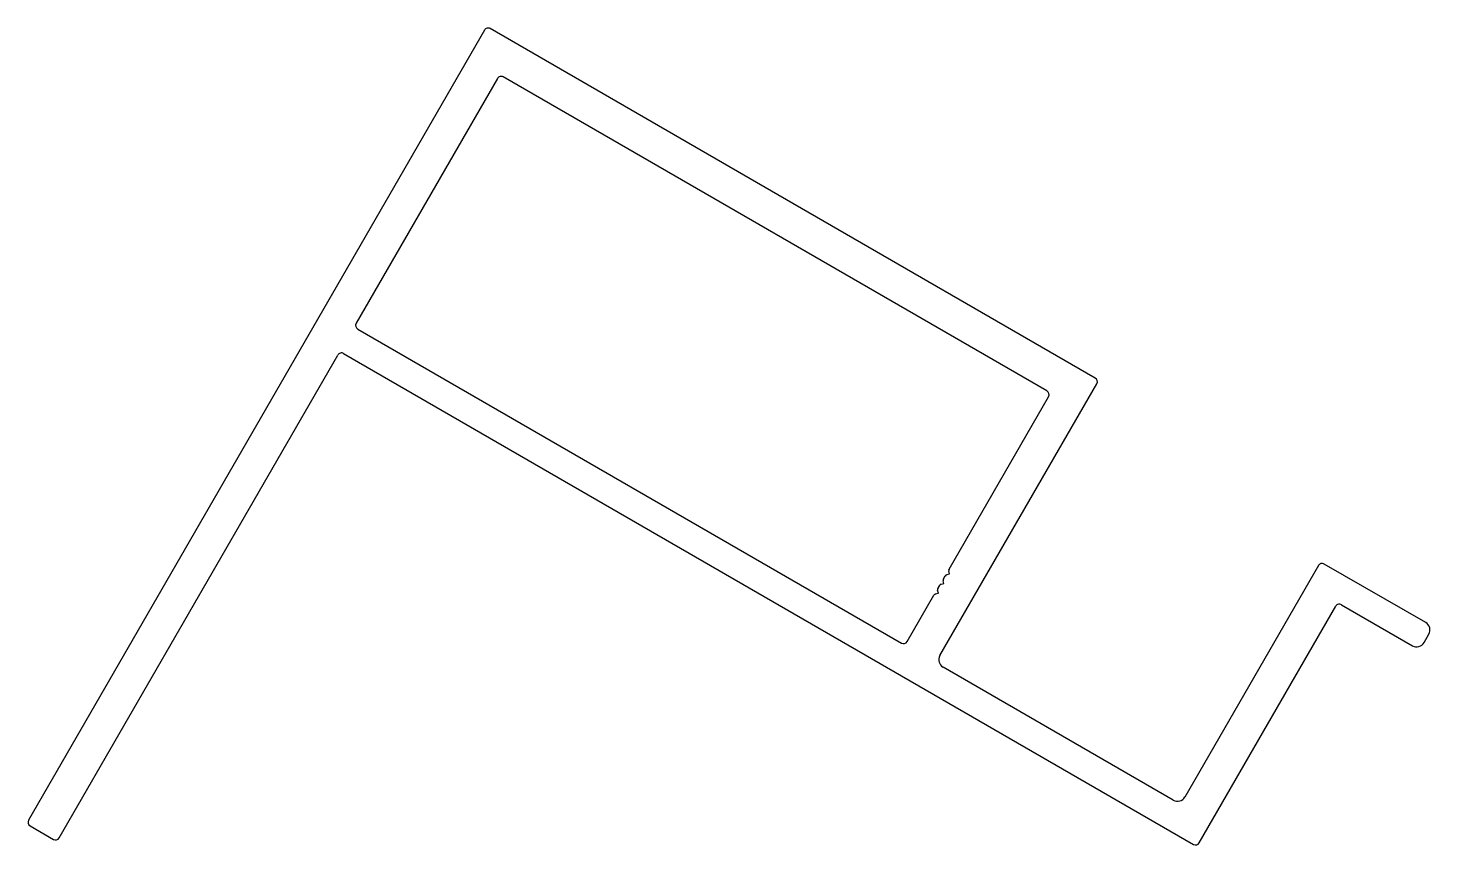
# Model space of a CAD drawing. Extents: x -63 to 63, y 0 to 74.
import ezdxf

# ---------------------------------------------------------------- set-up
doc = ezdxf.new("R2010")
doc.units = 0
doc.layers.get('0').update_dxf_attribs({"linetype": 'CONTINUOUS'})

msp = doc.modelspace()

# ---------------------------------------------------------------- linework, layer by layer
at = {"linetype": 'CONTINUOUS'}
for p, q in [((-21.96, 73.58), (-62.9, 2.66)), ((5.73, 58.03), (-21.44, 73.72)), ((28.56, 41.19), (-20.27, 69.38)), ((-20.79, 69.24), (-33.48, 47.27)), ((32.9, 42.35), (5.73, 58.03)), ((-33.34, 46.75), (15.49, 18.55)), ((-60.15, 1.07), (-35.13, 44.41)), ((-34.61, 44.55), (41.72, 0.48)), ((18.95, 17.43), (33.04, 41.83)), ((19.77, 25.19), (28.7, 40.67)), ((19.77, 25.19), (19.77, 25.19)), ((52.94, 25.51), (40.95, 4.73)), ((62.58, 20.39), (53.47, 25.65)), ((19.31, 23.9), (19.24, 24.14)), ((19.27, 24.33), (19.41, 24.58)), ((19.57, 24.7), (19.8, 24.76)), ((19.81, 24.77), (19.74, 25)), ((16.01, 18.69), (18.41, 22.85)), ((18.41, 22.85), (18.41, 22.85)), ((18.41, 22.85), (18.41, 22.85)), ((18.57, 22.96), (18.8, 23.03)), ((18.81, 23.04), (18.74, 23.27)), ((18.77, 23.46), (18.91, 23.71)), ((18.91, 23.71), (18.77, 23.46)), ((18.77, 23.46), (18.91, 23.71)), ((18.91, 23.71), (18.77, 23.46)), ((18.77, 23.46), (18.91, 23.71)), ((19.07, 23.83), (19.3, 23.89)), ((42.24, 0.62), (54.5, 21.86)), ((55.02, 22), (61.39, 18.32)), ((62.43, 18.6), (62.86, 19.35)), ((39.91, 4.46), (19.23, 16.39)), ((-62.76, 2.14), (-60.67, 0.93))]:
    msp.add_line(p, q, dxfattribs=at)
for centre, radius, start, end in [((-21.63, 73.39), 0.381, 60, 150), ((-20.46, 69.05), 0.381, 60, 150), ((-33.15, 47.08), 0.381, 150, 240), ((-34.8, 44.22), 0.381, 60, 150), ((32.71, 42.02), 0.381, 330, 60), ((28.37, 40.86), 0.381, 330, 60), ((19.98, 25.07), 0.25, 150, 195), ((53.27, 25.32), 0.381, 60, 150), ((19.48, 24.2), 0.25, 150, 195), ((19.63, 24.45), 0.25, 105, 150), ((19.8, 24.77), 0.008, 285, 15), ((18.63, 22.72), 0.25, 105, 150), ((18.98, 23.34), 0.25, 150, 195), ((18.8, 23.03), 0.008, 285, 15), ((19.13, 23.59), 0.25, 105, 150), ((19.3, 23.9), 0.008, 285, 15), ((54.83, 21.67), 0.381, 60, 150), ((62.2, 19.73), 0.762, 330, 60), ((15.68, 18.88), 0.381, 240, 330), ((61.77, 18.98), 0.762, 240, 330), ((19.61, 17.05), 0.762, 150, 240), ((40.29, 5.12), 0.762, 240, 330), ((-62.57, 2.47), 0.381, 150, 240), ((-60.48, 1.26), 0.381, 240, 330), ((41.91, 0.81), 0.381, 240, 330)]:
    msp.add_arc(centre, radius, start, end, dxfattribs=at)

doc.saveas('drawing.dxf')
